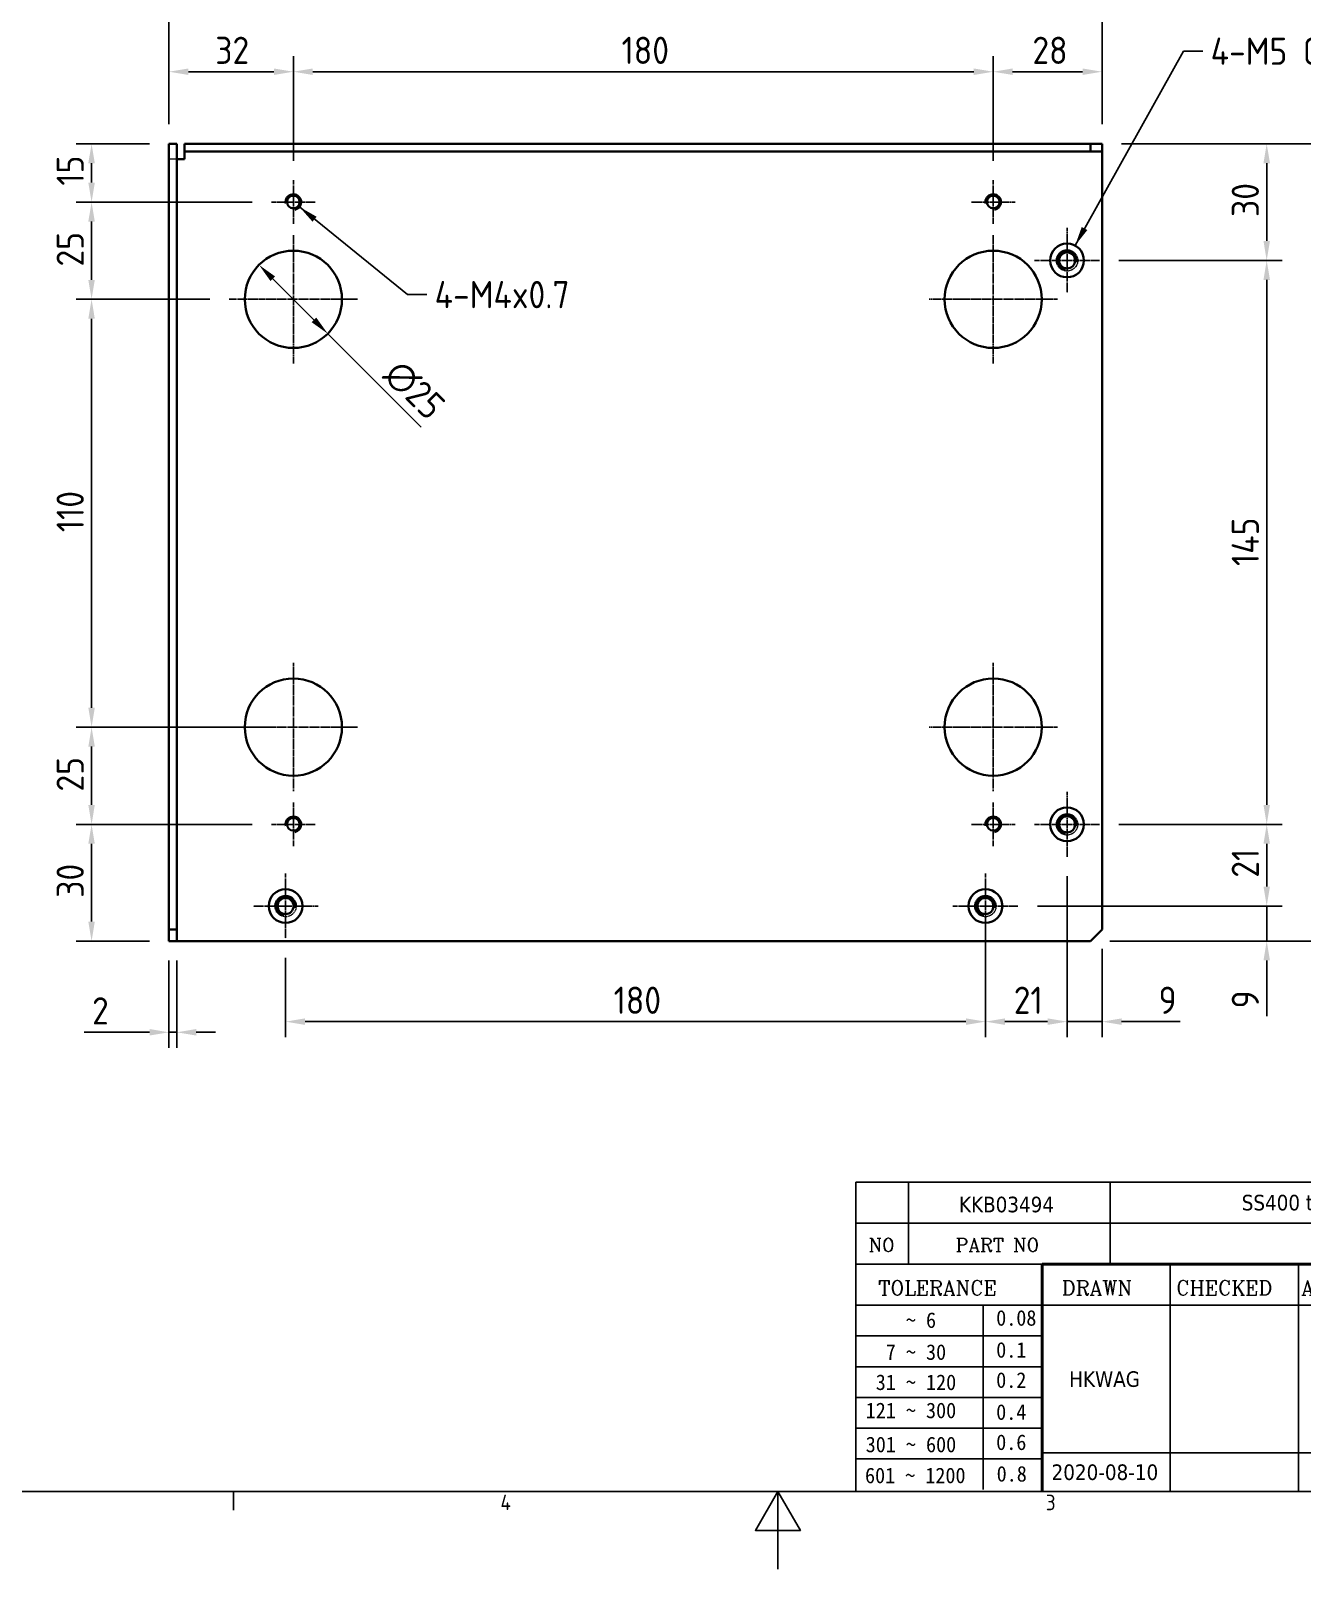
# Model space of a CAD drawing. Header units: millimetres. Extents: x 0 to 840, y 0 to 594.
# Drawn here: x 227.8 to 554.9, y 0 to 395.6 of the extents above; entities that cross this region are included whole.
import ezdxf
from ezdxf.enums import TextEntityAlignment as Align

# ---------------------------------------------------------------- set-up
doc = ezdxf.new("R2010")
doc.units = ezdxf.units.MM
doc.header["$LTSCALE"] = 2
doc.linetypes.add('CHAIN', pattern=[0.7087, 0.4724, -0.0591, 0.1181, -0.0591])
doc.linetypes.add('DASHED', pattern=[0.2067, 0.1654, -0.0413])
doc.layers.get('0').update_dxf_attribs({"color": 3, "lineweight": 25, "true_color": 0x00ff00})
for name, color, linetype, lineweight, true_color in [('가려진 것(ISO)', 2, 'DASHED', 18, 0xffff00), ('가시적인 것(ISO)', 3, 'Continuous', 40, 0x00ff00), ('가시적인 좁은 것(ISO)', 3, 'Continuous', 35, 0x00ff00), ('기호(ISO)', 5, 'Continuous', 25, 0x0000ff), ('제목(ISO)', 5, 'Continuous', 50, 0x0000ff), ('중심 표식(ISO)', 1, 'Continuous', 25, 0xff0000), ('치수(ISO)', 2, 'Continuous', 25, 0xffff00)]:
    doc.layers.add(name, color=color, linetype=linetype, lineweight=lineweight, true_color=true_color)
doc.layers.add('경계(ISO)', color=7, linetype='Continuous', lineweight=25)
doc.styles.add('HAN_291', font='')
doc.styles.add('RC_284', font='ROMANC.shx')
doc.styles.add('RC_287', font='ROMANC.shx')
doc.styles.add('문자 텍스트_PSTEK_POSCO', font='isocp.shx')
doc.styles.add('치수 텍스트_PSTEK_POSCO', font='isocp.shx')
doc.styles.add('텍스트 스타일198', font='tahoma.ttf')
doc.styles.get('HAN_291').set_extended_font_data('GulimChe')
doc.dimstyles.new('치수_PSTEK_POSCO', dxfattribs={"dimscale": 2, "dimtxt": 3.5, "dimasz": 2.5, "dimexe": 2, "dimexo": 2.5, "dimgap": 1, "dimtad": 1, "dimrnd": 1e-08, "dimdsep": 46, "dimtxsty": '치수 텍스트_PSTEK_POSCO', "dimcen": 0.09, "dimdle": 10, "dimclrd": 7, "dimclre": 7, "dimclrt": 2, "dimadec": 1, "dimazin": 2, "dimtfac": 1, "dimtmove": 0, "dimatfit": 3, "dimfxl": 1, "dimtolj": 1, "dimlwd": -1, "dimlwe": -1, "dimarcsym": 0})
doc.dimstyles.new('치수_PSTEK_POSCO$7', dxfattribs={"dimscale": 2, "dimtxt": 3.5, "dimasz": 2.5, "dimexe": 2, "dimexo": 2.5, "dimgap": 1, "dimtad": 1, "dimrnd": 1e-08, "dimdsep": 46, "dimtxsty": '치수 텍스트_PSTEK_POSCO', "dimcen": 0.09, "dimdle": 10, "dimclrd": 7, "dimclre": 7, "dimclrt": 2, "dimadec": 1, "dimazin": 2, "dimtfac": 1, "dimtmove": 0, "dimatfit": 3, "dimfxl": 1, "dimtolj": 1, "dimlwd": -1, "dimlwe": -1, "dimarcsym": 0})

# ---------------------------------------------------------------- blocks, each defined once
blk = doc.blocks.new('경계 Default Border')
at = {"layer": '경계(ISO)'}
blk.add_line((140, 10), (140, 7.6), dxfattribs=at)
at = {"layer": '경계(ISO)', "flags": 128}
for points in [[(10, 10), (10, 287), (410, 287), (410, 10), (10, 10)], [(210, 0), (210, 10), (207.11, 5), (212.89, 5), (210, 10)]]:
    blk.add_lwpolyline(points, dxfattribs=at)
at = {"layer": '경계(ISO)', "color": 2, "true_color": 0xffff00, "char_height": 2, "attachment_point": 7, "style": '문자 텍스트_PSTEK_POSCO'}
for s, insert in [('4', (174.32, 7.6)), ('3', (244.45, 7.58))]:
    blk.add_mtext(s, dxfattribs=dict(at, insert=insert))
blk = doc.blocks.new('제목 블록 PSTEK')
at = {"color": 180, "true_color": 0x3f00ff}
for p, q in [((182.48, 11.79), (182.48, 51.57)), ((182.48, 51.57), (372.48, 51.57)), ((189.27, 51.57), (189.27, 41.01)), ((215.22, 41.01), (215.22, 51.57)), ((182.48, 46.29), (372.48, 46.29)), ((182.48, 41.01), (206.45, 41.01)), ((222.94, 11.79), (222.94, 41.01)), ((239.43, 11.79), (239.43, 41.01)), ((182.48, 35.73), (206.45, 35.73)), ((198.86, 12.03), (198.86, 35.73)), ((206.45, 35.73), (372.48, 35.73)), ((182.48, 31.78), (206.45, 31.78)), ((182.48, 27.83), (206.45, 27.83)), ((182.48, 23.88), (206.45, 23.88)), ((182.48, 19.93), (206.45, 19.93)), ((182.48, 15.98), (206.45, 15.98)), ((206.45, 16.74), (255.92, 16.74)), ((182.48, 11.79), (372.48, 11.79))]:
    blk.add_line(p, q, dxfattribs=at)
at = {"color": 7, "lineweight": 50}
for p, q in [((206.45, 11.79), (206.45, 41.01)), ((206.45, 41.01), (372.48, 41.01))]:
    blk.add_line(p, q, dxfattribs=at)
at = {"layer": '제목(ISO)', "lineweight": 18}
blk.add_line((182.48, 35.73), (182.48, 11.79), dxfattribs=at)
at = {"color": 2, "true_color": 0xffff00}
for s, height, style, p in [('NO', 1.742, 'RC_284', (184.14, 42.62)), ('PART NO', 1.742, 'RC_284', (195.34, 42.62)), (' TOLERANCE', 1.9, 'RC_287', (184.09, 37.01)), ('DRAWN', 1.9, 'RC_287', (208.98, 37.01)), ('CHECKED', 1.9, 'RC_287', (223.69, 37.01)), ('APPROVED', 1.9, 'RC_287', (239.78, 37.01)), ('    ~ 6', 2, 'HAN_291', (183.77, 32.82)), ('0.08', 2, 'HAN_291', (200.55, 33.1)), ('  7 ~ 30', 2, 'HAN_291', (183.77, 28.71)), ('0.1', 2, 'HAN_291', (200.55, 28.99)), (' 31 ~ 120', 2, 'HAN_291', (183.77, 24.83)), ('0.2', 2, 'HAN_291', (200.55, 25.11)), ('121 ~ 300', 2, 'HAN_291', (183.77, 21.21)), ('0.4', 2, 'HAN_291', (200.55, 21)), ('301 ~ 600', 2, 'HAN_291', (183.77, 16.83)), ('0.6', 2, 'HAN_291', (200.55, 17.12)), ('601 ~ 1200', 2, 'HAN_291', (183.68, 12.85)), ('0.8', 2, 'HAN_291', (200.61, 13.06))]:
    blk.add_text(s, height=height, dxfattribs=dict(at, style=style)).set_placement(p)
at = {"layer": '제목(ISO)', "color": 7, "style": '텍스트 스타일198'}
for tag, p in [('부품_번호_001', (195.77, 47.68)), ('설명_001', (232.13, 47.92)), ('재질_001', (291.7, 47.93)), ("3._Q'TY_001", (312.71, 47.92)), ('4._COLOR_001', (319.44, 47.95)), ('질량\\P3;_001', (350.3, 48.16)), ('1._MODEL_NAME_001', (326.77, 37.52)), ('제목_001', (335.53, 32.12)), ('부품_번호_001', (334.43, 26.81)), ('설계자_001', (209.94, 25.23)), ('프로젝트_001', (278.97, 18.44)), ('시트_크기_001', (260.81, 14.84)), ('프로젝트_002', (270.98, 14.98)), ('작성_날짜_001', (207.67, 13.27)), ('프로젝트_003', (280.45, 11.55))]:
    blk.add_attdef(tag, p, '', height=2, dxfattribs=at)
for tag, p in [('점검자', (231.18, 26.23)), ('엔지니어링_승인자', (247.67, 26.23)), ('점검_날짜', (231.18, 14.27)), ('엔지니어링_승인_날짜', (247.67, 14.27))]:
    blk.add_attdef(tag, text='', height=2, dxfattribs=at).set_placement(p, align=Align.MIDDLE_CENTER)
blk = doc.blocks.new('*D22')
at = {"layer": 'Defpoints', "color": 0, "transparency": 16777216}
for p in [(503.38, 385.03), (503.38, 366.52), (475.38, 357.14)]:
    blk.add_point(p, dxfattribs=at)
at = {"layer": '치수(ISO)', "color": 7, "transparency": 16777216}
for p, q in [((475.38, 362.14), (475.38, 389.03)), ((503.38, 371.52), (503.38, 389.03)), ((480.38, 385.03), (498.38, 385.03))]:
    blk.add_line(p, q, dxfattribs=at)
for points in [[(480.38, 385.87), (480.38, 384.2), (475.38, 385.03)], [(498.38, 385.87), (498.38, 384.2), (503.38, 385.03)]]:
    blk.add_solid(points, dxfattribs=at)
at = {"layer": '치수(ISO)', "color": 2, "transparency": 16777216, "insert": (485.46, 390.53), "char_height": 7, "attachment_point": 4, "style": '치수 텍스트_PSTEK_POSCO'}
blk.add_mtext('\\A1;28', dxfattribs=at)
blk = doc.blocks.new('*D23')
at = {"layer": 'Defpoints', "color": 0, "transparency": 16777216}
for p in [(475.38, 385.03), (295.38, 357.14), (475.38, 357.14)]:
    blk.add_point(p, dxfattribs=at)
at = {"layer": '치수(ISO)', "color": 7, "transparency": 16777216}
for p, q in [((295.38, 362.14), (295.38, 389.03)), ((475.38, 362.14), (475.38, 389.03)), ((300.38, 385.03), (470.38, 385.03))]:
    blk.add_line(p, q, dxfattribs=at)
for points in [[(300.38, 385.87), (300.38, 384.2), (295.38, 385.03)], [(470.38, 385.87), (470.38, 384.2), (475.38, 385.03)]]:
    blk.add_solid(points, dxfattribs=at)
at = {"layer": '치수(ISO)', "color": 2, "transparency": 16777216, "insert": (379.79, 390.53), "char_height": 7, "attachment_point": 4, "style": '치수 텍스트_PSTEK_POSCO'}
blk.add_mtext('\\A1;180', dxfattribs=at)
blk = doc.blocks.new('*D24')
at = {"layer": 'Defpoints', "color": 0, "transparency": 16777216}
for p in [(295.38, 385.03), (263.38, 366.52), (295.38, 357.14)]:
    blk.add_point(p, dxfattribs=at)
at = {"layer": '치수(ISO)', "color": 7, "transparency": 16777216}
for p, q in [((263.38, 371.52), (263.38, 389.03)), ((295.38, 362.14), (295.38, 389.03)), ((268.38, 385.03), (290.38, 385.03))]:
    blk.add_line(p, q, dxfattribs=at)
for points in [[(268.38, 385.87), (268.38, 384.2), (263.38, 385.03)], [(290.38, 385.87), (290.38, 384.2), (295.38, 385.03)]]:
    blk.add_solid(points, dxfattribs=at)
at = {"layer": '치수(ISO)', "color": 2, "transparency": 16777216, "insert": (275.3, 390.53), "char_height": 7, "attachment_point": 4, "style": '치수 텍스트_PSTEK_POSCO'}
blk.add_mtext('\\A1;32', dxfattribs=at)
blk = doc.blocks.new('*D25')
at = {"layer": 'Defpoints', "color": 0, "transparency": 16777216}
for p in [(473.38, 170.52), (293.38, 162.17), (473.38, 140.79)]:
    blk.add_point(p, dxfattribs=at)
at = {"layer": '치수(ISO)', "color": 7, "transparency": 16777216}
for p, q in [((473.38, 165.52), (473.38, 136.79)), ((293.38, 157.17), (293.38, 136.79)), ((298.38, 140.79), (468.38, 140.79))]:
    blk.add_line(p, q, dxfattribs=at)
for points in [[(298.38, 141.63), (298.38, 139.96), (293.38, 140.79)], [(468.38, 141.63), (468.38, 139.96), (473.38, 140.79)]]:
    blk.add_solid(points, dxfattribs=at)
at = {"layer": '치수(ISO)', "color": 2, "transparency": 16777216, "insert": (377.75, 146.29), "char_height": 7, "attachment_point": 4, "style": '치수 텍스트_PSTEK_POSCO'}
blk.add_mtext('\\A1;180', dxfattribs=at)
blk = doc.blocks.new('*D26')
at = {"layer": 'Defpoints', "color": 0, "transparency": 16777216}
for p in [(494.38, 183.17), (473.38, 170.52), (494.38, 140.79)]:
    blk.add_point(p, dxfattribs=at)
at = {"layer": '치수(ISO)', "color": 7, "transparency": 16777216}
for p, q in [((494.38, 178.17), (494.38, 136.79)), ((473.38, 165.52), (473.38, 136.79)), ((478.38, 140.79), (489.38, 140.79))]:
    blk.add_line(p, q, dxfattribs=at)
for points in [[(478.38, 141.63), (478.38, 139.96), (473.38, 140.79)], [(489.38, 141.63), (489.38, 139.96), (494.38, 140.79)]]:
    blk.add_solid(points, dxfattribs=at)
at = {"layer": '치수(ISO)', "color": 2, "transparency": 16777216, "insert": (480.66, 146.29), "char_height": 7, "attachment_point": 4, "style": '치수 텍스트_PSTEK_POSCO'}
blk.add_mtext('\\A1;21', dxfattribs=at)
blk = doc.blocks.new('*D27')
at = {"layer": 'Defpoints', "color": 0, "transparency": 16777216}
for p in [(494.38, 183.17), (503.38, 164.52), (503.38, 140.79)]:
    blk.add_point(p, dxfattribs=at)
at = {"layer": '치수(ISO)', "color": 7, "transparency": 16777216}
for p, q in [((494.38, 178.17), (494.38, 136.79)), ((503.38, 159.52), (503.38, 136.79)), ((489.38, 140.79), (484.38, 140.79)), ((494.38, 140.79), (503.38, 140.79)), ((508.38, 140.79), (523.48, 140.79))]:
    blk.add_line(p, q, dxfattribs=at)
for points in [[(489.38, 141.63), (489.38, 139.96), (494.38, 140.79)], [(508.38, 141.63), (508.38, 139.96), (503.38, 140.79)]]:
    blk.add_solid(points, dxfattribs=at)
at = {"layer": '치수(ISO)', "color": 2, "transparency": 16777216, "insert": (517.91, 146.29), "char_height": 7, "attachment_point": 4, "style": '치수 텍스트_PSTEK_POSCO'}
blk.add_mtext('\\A1;9', dxfattribs=at)
blk = doc.blocks.new('*D28')
at = {"layer": 'Defpoints', "color": 0, "transparency": 16777216}
for p in [(243.48, 366.52), (263.38, 366.52), (289.76, 351.52)]:
    blk.add_point(p, dxfattribs=at)
at = {"layer": '치수(ISO)', "color": 7, "transparency": 16777216}
for p, q in [((258.38, 366.52), (239.48, 366.52)), ((243.48, 356.52), (243.48, 361.52)), ((284.76, 351.52), (239.48, 351.52))]:
    blk.add_line(p, q, dxfattribs=at)
for points in [[(242.64, 361.52), (244.31, 361.52), (243.48, 366.52)], [(242.64, 356.52), (244.31, 356.52), (243.48, 351.52)]]:
    blk.add_solid(points, dxfattribs=at)
at = {"layer": '치수(ISO)', "color": 2, "transparency": 16777216, "insert": (237.98, 355.74), "char_height": 7, "attachment_point": 4, "rotation": 90, "style": '치수 텍스트_PSTEK_POSCO'}
blk.add_mtext('\\A1;15', dxfattribs=at)
blk = doc.blocks.new('*D29')
at = {"layer": 'Defpoints', "color": 0, "transparency": 16777216}
for p in [(243.48, 351.52), (289.76, 351.52), (278.88, 326.52)]:
    blk.add_point(p, dxfattribs=at)
at = {"layer": '치수(ISO)', "color": 7, "transparency": 16777216}
for p, q in [((284.76, 351.52), (239.48, 351.52)), ((243.48, 331.52), (243.48, 346.52)), ((273.88, 326.52), (239.48, 326.52))]:
    blk.add_line(p, q, dxfattribs=at)
for points in [[(242.64, 346.52), (244.31, 346.52), (243.48, 351.52)], [(242.64, 331.52), (244.31, 331.52), (243.48, 326.52)]]:
    blk.add_solid(points, dxfattribs=at)
at = {"layer": '치수(ISO)', "color": 2, "transparency": 16777216, "insert": (237.98, 334.95), "char_height": 7, "attachment_point": 4, "rotation": 90, "style": '치수 텍스트_PSTEK_POSCO'}
blk.add_mtext('\\A1;25', dxfattribs=at)
blk = doc.blocks.new('*D30')
at = {"layer": 'Defpoints', "color": 0, "transparency": 16777216}
for p in [(243.48, 326.52), (278.88, 326.52), (295.38, 216.52)]:
    blk.add_point(p, dxfattribs=at)
at = {"layer": '치수(ISO)', "color": 7, "transparency": 16777216}
for p, q in [((273.88, 326.52), (239.48, 326.52)), ((243.48, 221.52), (243.48, 321.52)), ((290.38, 216.52), (239.48, 216.52))]:
    blk.add_line(p, q, dxfattribs=at)
for points in [[(242.64, 321.52), (244.31, 321.52), (243.48, 326.52)], [(242.64, 221.52), (244.31, 221.52), (243.48, 216.52)]]:
    blk.add_solid(points, dxfattribs=at)
at = {"layer": '치수(ISO)', "color": 2, "transparency": 16777216, "insert": (237.98, 266.64), "char_height": 7, "attachment_point": 4, "rotation": 90, "style": '치수 텍스트_PSTEK_POSCO'}
blk.add_mtext('\\A1;110', dxfattribs=at)
blk = doc.blocks.new('*D31')
at = {"layer": 'Defpoints', "color": 0, "transparency": 16777216}
for p in [(243.48, 216.52), (295.38, 216.52), (289.76, 191.52)]:
    blk.add_point(p, dxfattribs=at)
at = {"layer": '치수(ISO)', "color": 7, "transparency": 16777216}
for p, q in [((290.38, 216.52), (239.48, 216.52)), ((243.48, 196.52), (243.48, 211.52)), ((284.76, 191.52), (239.48, 191.52))]:
    blk.add_line(p, q, dxfattribs=at)
for points in [[(242.64, 211.52), (244.31, 211.52), (243.48, 216.52)], [(242.64, 196.52), (244.31, 196.52), (243.48, 191.52)]]:
    blk.add_solid(points, dxfattribs=at)
at = {"layer": '치수(ISO)', "color": 2, "transparency": 16777216, "insert": (237.98, 199.95), "char_height": 7, "attachment_point": 4, "rotation": 90, "style": '치수 텍스트_PSTEK_POSCO'}
blk.add_mtext('\\A1;25', dxfattribs=at)
blk = doc.blocks.new('*D32')
at = {"layer": 'Defpoints', "color": 0, "transparency": 16777216}
for p in [(243.48, 191.52), (289.76, 191.52), (263.38, 161.52)]:
    blk.add_point(p, dxfattribs=at)
at = {"layer": '치수(ISO)', "color": 7, "transparency": 16777216}
for p, q in [((284.76, 191.52), (239.48, 191.52)), ((243.48, 166.52), (243.48, 186.52)), ((258.38, 161.52), (239.48, 161.52))]:
    blk.add_line(p, q, dxfattribs=at)
for points in [[(242.64, 186.52), (244.31, 186.52), (243.48, 191.52)], [(242.64, 166.52), (244.31, 166.52), (243.48, 161.52)]]:
    blk.add_solid(points, dxfattribs=at)
at = {"layer": '치수(ISO)', "color": 2, "transparency": 16777216, "insert": (237.98, 172.65), "char_height": 7, "attachment_point": 4, "rotation": 90, "style": '치수 텍스트_PSTEK_POSCO'}
blk.add_mtext('\\A1;30', dxfattribs=at)
blk = doc.blocks.new('*D33')
at = {"layer": 'Defpoints', "color": 0, "transparency": 16777216}
for p in [(503.38, 366.52), (545.72, 366.52), (502.73, 336.52)]:
    blk.add_point(p, dxfattribs=at)
at = {"layer": '치수(ISO)', "color": 7, "transparency": 16777216}
for p, q in [((508.38, 366.52), (549.72, 366.52)), ((545.72, 341.52), (545.72, 361.52)), ((507.73, 336.52), (549.72, 336.52))]:
    blk.add_line(p, q, dxfattribs=at)
for points in [[(544.89, 361.52), (546.56, 361.52), (545.72, 366.52)], [(544.89, 341.52), (546.56, 341.52), (545.72, 336.52)]]:
    blk.add_solid(points, dxfattribs=at)
at = {"layer": '치수(ISO)', "color": 2, "transparency": 16777216, "insert": (540.22, 347.69), "char_height": 7, "attachment_point": 4, "rotation": 90, "style": '치수 텍스트_PSTEK_POSCO'}
blk.add_mtext('\\A1;30', dxfattribs=at)
blk = doc.blocks.new('*D34')
at = {"layer": 'Defpoints', "color": 0, "transparency": 16777216}
for p in [(502.73, 336.52), (545.72, 336.52), (502.73, 191.52)]:
    blk.add_point(p, dxfattribs=at)
at = {"layer": '치수(ISO)', "color": 7, "transparency": 16777216}
for p, q in [((507.73, 336.52), (549.72, 336.52)), ((545.72, 196.52), (545.72, 331.52)), ((507.73, 191.52), (549.72, 191.52))]:
    blk.add_line(p, q, dxfattribs=at)
for points in [[(544.89, 331.52), (546.56, 331.52), (545.72, 336.52)], [(544.89, 196.52), (546.56, 196.52), (545.72, 191.52)]]:
    blk.add_solid(points, dxfattribs=at)
at = {"layer": '치수(ISO)', "color": 2, "transparency": 16777216, "insert": (540.22, 257.94), "char_height": 7, "attachment_point": 4, "rotation": 90, "style": '치수 텍스트_PSTEK_POSCO'}
blk.add_mtext('\\A1;145', dxfattribs=at)
blk = doc.blocks.new('*D35')
at = {"layer": 'Defpoints', "color": 0, "transparency": 16777216}
for p in [(502.73, 191.52), (545.72, 191.52), (481.73, 170.52)]:
    blk.add_point(p, dxfattribs=at)
at = {"layer": '치수(ISO)', "color": 7, "transparency": 16777216}
for p, q in [((507.73, 191.52), (549.72, 191.52)), ((545.72, 175.52), (545.72, 186.52)), ((486.73, 170.52), (549.72, 170.52))]:
    blk.add_line(p, q, dxfattribs=at)
for points in [[(544.89, 186.52), (546.56, 186.52), (545.72, 191.52)], [(544.89, 175.52), (546.56, 175.52), (545.72, 170.52)]]:
    blk.add_solid(points, dxfattribs=at)
at = {"layer": '치수(ISO)', "color": 2, "transparency": 16777216, "insert": (540.22, 177.8), "char_height": 7, "attachment_point": 4, "rotation": 90, "style": '치수 텍스트_PSTEK_POSCO'}
blk.add_mtext('\\A1;21', dxfattribs=at)
blk = doc.blocks.new('*D36')
at = {"layer": 'Defpoints', "color": 0, "transparency": 16777216}
for p in [(481.73, 170.52), (545.72, 170.52), (500.38, 161.52)]:
    blk.add_point(p, dxfattribs=at)
at = {"layer": '치수(ISO)', "color": 7, "transparency": 16777216}
for p, q in [((545.72, 175.52), (545.72, 180.52)), ((486.73, 170.52), (549.72, 170.52)), ((545.72, 170.52), (545.72, 161.52)), ((505.38, 161.52), (549.72, 161.52)), ((545.72, 156.52), (545.72, 142.2))]:
    blk.add_line(p, q, dxfattribs=at)
for points in [[(544.89, 175.52), (546.56, 175.52), (545.72, 170.52)], [(544.89, 156.52), (546.56, 156.52), (545.72, 161.52)]]:
    blk.add_solid(points, dxfattribs=at)
at = {"layer": '치수(ISO)', "color": 2, "transparency": 16777216, "insert": (540.22, 144.2), "char_height": 7, "attachment_point": 4, "rotation": 90, "style": '치수 텍스트_PSTEK_POSCO'}
blk.add_mtext('\\A1;9', dxfattribs=at)
blk = doc.blocks.new('*D38')
at = {"layer": 'Defpoints', "color": 0, "transparency": 16777216}
for p in [(503.38, 406.52), (263.38, 366.52), (503.38, 366.52)]:
    blk.add_point(p, dxfattribs=at)
at = {"layer": '치수(ISO)', "color": 7, "transparency": 16777216}
for p, q in [((263.38, 371.52), (263.38, 410.52)), ((503.38, 371.52), (503.38, 410.52)), ((268.38, 406.52), (498.38, 406.52))]:
    blk.add_line(p, q, dxfattribs=at)
for points in [[(268.38, 407.35), (268.38, 405.68), (263.38, 406.52)], [(498.38, 407.35), (498.38, 405.68), (503.38, 406.52)]]:
    blk.add_solid(points, dxfattribs=at)
at = {"layer": '치수(ISO)', "color": 2, "transparency": 16777216, "insert": (376.64, 412.02), "char_height": 7, "attachment_point": 4, "style": '치수 텍스트_PSTEK_POSCO'}
blk.add_mtext('\\A1;240', dxfattribs=at)
blk = doc.blocks.new('*D39')
at = {"layer": 'Defpoints', "color": 0, "transparency": 16777216}
for p in [(263.38, 161.52), (265.38, 161.52), (265.38, 138.05)]:
    blk.add_point(p, dxfattribs=at)
at = {"layer": '치수(ISO)', "color": 7, "transparency": 16777216}
for p, q in [((263.38, 156.52), (263.38, 134.05)), ((265.38, 156.52), (265.38, 134.05)), ((258.38, 138.05), (241.6, 138.05)), ((265.38, 138.05), (263.38, 138.05)), ((270.38, 138.05), (275.38, 138.05))]:
    blk.add_line(p, q, dxfattribs=at)
for points in [[(258.38, 138.89), (258.38, 137.22), (263.38, 138.05)], [(270.38, 138.89), (270.38, 137.22), (265.38, 138.05)]]:
    blk.add_solid(points, dxfattribs=at)
at = {"layer": '치수(ISO)', "color": 2, "transparency": 16777216, "insert": (243.6, 143.56), "char_height": 7, "attachment_point": 4, "style": '치수 텍스트_PSTEK_POSCO'}
blk.add_mtext('\\A1;2', dxfattribs=at)
blk = doc.blocks.new('*D40')
at = {"layer": 'Defpoints', "color": 0, "transparency": 16777216}
for p in [(503.38, 366.52), (569.28, 366.52), (500.38, 161.52)]:
    blk.add_point(p, dxfattribs=at)
at = {"layer": '치수(ISO)', "color": 7, "transparency": 16777216}
for p, q in [((508.38, 366.52), (573.28, 366.52)), ((569.28, 166.52), (569.28, 361.52)), ((505.38, 161.52), (573.28, 161.52))]:
    blk.add_line(p, q, dxfattribs=at)
for points in [[(568.44, 361.52), (570.11, 361.52), (569.28, 366.52)], [(568.44, 166.52), (570.11, 166.52), (569.28, 161.52)]]:
    blk.add_solid(points, dxfattribs=at)
at = {"layer": '치수(ISO)', "color": 2, "transparency": 16777216, "insert": (563.78, 257.48), "char_height": 7, "attachment_point": 4, "rotation": 90, "style": '치수 텍스트_PSTEK_POSCO'}
blk.add_mtext('\\A1;205', dxfattribs=at)
blk = doc.blocks.new('*D41')
at = {"layer": 'Defpoints', "color": 0, "transparency": 16777216}
for p in [(286.54, 335.36), (304.22, 317.68)]:
    blk.add_point(p, dxfattribs=at)
at = {"layer": '치수(ISO)', "color": 7, "transparency": 16777216}
for p, q in [((290.07, 331.82), (300.68, 321.21)), ((304.22, 317.68), (328.26, 293.63))]:
    blk.add_line(p, q, dxfattribs=at)
for points in [[(290.66, 332.41), (289.48, 331.23), (286.54, 335.36)], [(301.27, 321.8), (300.09, 320.63), (304.22, 317.68)]]:
    blk.add_solid(points, dxfattribs=at)
at = {"layer": '치수(ISO)', "color": 2, "transparency": 16777216, "insert": (320.64, 309.04), "char_height": 7, "attachment_point": 4, "rotation": 315, "style": '치수 텍스트_PSTEK_POSCO'}
blk.add_mtext('\\A1;∅25', dxfattribs=at)

msp = doc.modelspace()

# ---------------------------------------------------------------- linework, layer by layer
at = {"layer": '가려진 것(ISO)'}
msp.add_line((265.377, 362.518), (263.377, 362.518), dxfattribs=at)
for centre in [(494.377, 336.518), (494.377, 191.518), (293.377, 170.518), (473.377, 170.518)]:
    msp.add_circle(centre, 2.75, dxfattribs=at)
at = {"layer": '가시적인 것(ISO)'}
for p, q in [((265.377, 366.518), (263.377, 366.518)), ((263.377, 366.518), (263.377, 164.518)), ((265.377, 366.518), (265.377, 164.518)), ((267.377, 364.518), (267.377, 366.518)), ((500.377, 366.518), (267.377, 366.518)), ((500.377, 364.518), (267.377, 364.518)), ((267.377, 364.518), (267.377, 362.518)), ((503.377, 366.518), (500.377, 366.518)), ((500.377, 366.518), (500.377, 364.518)), ((500.377, 364.518), (503.377, 364.518)), ((503.377, 364.518), (503.377, 366.518)), ((503.377, 364.518), (503.377, 362.518)), ((267.377, 362.518), (265.377, 362.518)), ((503.377, 362.518), (503.377, 164.518)), ((263.377, 164.518), (263.377, 161.518)), ((265.377, 164.518), (263.377, 164.518)), ((265.377, 161.518), (265.377, 164.518)), ((503.377, 164.518), (500.377, 161.518)), ((263.377, 161.518), (265.377, 161.518)), ((265.377, 161.518), (267.377, 161.518)), ((500.377, 161.518), (267.377, 161.518))]:
    msp.add_line(p, q, dxfattribs=at)
for centre, radius in [((295.377, 351.518), 1.621), ((475.377, 351.518), 1.621), ((494.377, 336.518), 4.35), ((295.377, 326.518), 12.5), ((475.377, 326.518), 12.5), ((494.377, 336.518), 2.067), ((295.377, 216.518), 12.5), ((475.377, 216.518), 12.5), ((494.377, 191.518), 4.35), ((295.377, 191.518), 1.621), ((475.377, 191.518), 1.621), ((494.377, 191.518), 2.067), ((293.377, 170.518), 4.35), ((473.377, 170.518), 4.35), ((293.377, 170.518), 2.067), ((473.377, 170.518), 2.067)]:
    msp.add_circle(centre, radius, dxfattribs=at)
at = {"layer": '가시적인 좁은 것(ISO)'}
for centre, radius, start, end in [((295.377, 351.518), 2, 280, 190), ((475.377, 351.518), 2, 280, 190), ((494.377, 336.518), 2.5, 350, 260), ((494.377, 191.518), 2.5, 350, 260), ((295.377, 191.518), 2, 280, 190), ((475.377, 191.518), 2, 280, 190), ((293.377, 170.518), 2.5, 350, 260), ((473.377, 170.518), 2.5, 350, 260)]:
    msp.add_arc(centre, radius, start, end, dxfattribs=at)
at = {"layer": '중심 표식(ISO)', "linetype": 'CHAIN'}
for p, q in [((295.377, 357.139), (295.377, 345.897)), ((475.377, 357.139), (475.377, 345.897)), ((300.998, 351.518), (289.756, 351.518)), ((480.998, 351.518), (469.756, 351.518)), ((494.377, 344.868), (494.377, 328.168)), ((295.377, 343.018), (295.377, 310.018)), ((475.377, 343.018), (475.377, 310.018)), ((502.727, 336.518), (486.027, 336.518)), ((311.877, 326.518), (278.877, 326.518)), ((491.877, 326.518), (458.877, 326.518)), ((295.377, 233.018), (295.377, 200.018)), ((475.377, 233.018), (475.377, 200.018)), ((311.877, 216.518), (278.877, 216.518)), ((491.877, 216.518), (458.877, 216.518)), ((494.377, 199.868), (494.377, 183.168)), ((295.377, 197.139), (295.377, 185.897)), ((475.377, 197.139), (475.377, 185.897)), ((300.998, 191.518), (289.756, 191.518)), ((480.998, 191.518), (469.756, 191.518)), ((502.727, 191.518), (486.027, 191.518)), ((293.377, 178.868), (293.377, 162.168)), ((473.377, 178.868), (473.377, 162.168)), ((301.727, 170.518), (285.027, 170.518)), ((481.727, 170.518), (465.027, 170.518))]:
    msp.add_line(p, q, dxfattribs=at)

# ---------------------------------------------------------------- block references
at = {"xscale": 2, "yscale": 2, "zscale": 2}
msp.add_blockref('경계 Default Border', (0, 0), dxfattribs=at)
ref = msp.add_blockref('제목 블록 PSTEK', (75.048, -3.582), dxfattribs=dict(xscale=2, yscale=2, zscale=2))
ref.add_attrib('설계자_001', 'HKWAG', (494.928, 46.887), dxfattribs={"layer": '제목(ISO)', "color": 7, "height": 4, "style": '텍스트 스타일198'})
ref.add_attrib('작성_날짜_001', '2020-08-10', (490.393, 22.95), dxfattribs={"layer": '제목(ISO)', "color": 7, "height": 4, "style": '텍스트 스타일198'})
ref.add_attrib('설명_001', 'SS400 t=2.0*15*240*205', (539.301, 92.263), dxfattribs={"layer": '제목(ISO)', "color": 7, "height": 4, "style": '텍스트 스타일198'})
ref.add_attrib('부품_번호_001', 'KKB03494', (466.586, 91.778), dxfattribs={"layer": '제목(ISO)', "color": 7, "height": 4, "style": '텍스트 스타일198'})

# ---------------------------------------------------------------- texts
at = {"layer": '기호(ISO)', "color": 2, "true_color": 0xffff00, "insert": (531.308, 390.307), "char_height": 7, "width": 94.91299, "attachment_point": 4, "style": '치수 텍스트_PSTEK_POSCO'}
msp.add_mtext('{\\fISOCP|b0|i0;\\H7.0000;4-M5 CLINCHING NUT}', dxfattribs=at)
at = {"layer": '기호(ISO)', "color": 2, "true_color": 0xffff00, "insert": (331.713, 327.725), "char_height": 7, "width": 44.00422, "attachment_point": 4, "line_spacing_factor": 0.6125, "style": '치수 텍스트_PSTEK_POSCO'}
msp.add_mtext('{4-M4x0.7}', dxfattribs=at)

# ---------------------------------------------------------------- dimensions: what is measured, and where the dimension line sits
at = {"layer": '치수(ISO)', "color": 7}
dim = msp.add_linear_dim(base=(503.377, 406.518), p1=(263.377, 366.518), p2=(503.377, 366.518), dimstyle='치수_PSTEK_POSCO', override={"dimdec": 2, "dimtp": 0, "dimtm": 0, "dimtdec": 2, "dimtofl": 0, "dimatfit": 1}, dxfattribs=at)
dim.commit()
dim.dimension.update_dxf_attribs({"geometry": '*D38', "text_midpoint": (383.377, 406.518), "dimtype": 160})
for base, p1, p2, angle, override, picture, middle in [((295.377, 385.032), (263.377, 366.518), (295.377, 357.139), 180, {"dimdec": 2, "dimtp": 0, "dimtm": 0, "dimtdec": 2, "dimtofl": 0, "dimatfit": 1}, '*D24', (279.357, 385.032)), ((475.377, 385.032), (295.377, 357.139), (475.377, 357.139), 180, {"dimdec": 2, "dimtp": 0, "dimtm": 0, "dimtdec": 2, "dimtofl": 0, "dimatfit": 1}, '*D23', (385.397, 385.032)), ((503.377, 385.032), (475.377, 357.139), (503.377, 366.518), 180, {"dimdec": 2, "dimtp": 0, "dimtm": 0, "dimtdec": 2, "dimtofl": 0, "dimatfit": 1}, '*D22', (489.397, 385.032)), ((243.477, 366.518), (289.756, 351.518), (263.377, 366.518), 90, {"dimdec": 2, "dimtp": 0, "dimtm": 0, "dimtdec": 2, "dimtofl": 0, "dimatfit": 1}, '*D28', (243.477, 359.038)), ((569.277, 366.518), (500.377, 161.518), (503.377, 366.518), 90, {"dimdec": 2, "dimtp": 0, "dimtm": 0, "dimtdec": 2, "dimtofl": 0, "dimatfit": 1}, '*D40', (569.277, 264.018)), ((545.724, 366.518), (502.727, 336.518), (503.377, 366.518), 90, {"dimdec": 2, "dimtp": 0, "dimtm": 0, "dimtdec": 2, "dimtofl": 0, "dimatfit": 1}, '*D33', (545.724, 351.538)), ((243.477, 351.518), (278.877, 326.518), (289.756, 351.518), 90, {"dimdec": 2, "dimtp": 0, "dimtm": 0, "dimtdec": 2, "dimtofl": 0, "dimatfit": 1}, '*D29', (243.477, 339.038)), ((545.724, 336.518), (502.727, 191.518), (502.727, 336.518), 90, {"dimdec": 2, "dimtp": 0, "dimtm": 0, "dimtdec": 2, "dimtofl": 0, "dimatfit": 1}, '*D34', (545.724, 264.038)), ((243.477, 326.518), (295.377, 216.518), (278.877, 326.518), 90, {"dimdec": 2, "dimtp": 0, "dimtm": 0, "dimtdec": 2, "dimtofl": 0, "dimatfit": 1}, '*D30', (243.477, 271.538)), ((243.477, 216.518), (289.756, 191.518), (295.377, 216.518), 90, {"dimdec": 2, "dimtp": 0, "dimtm": 0, "dimtdec": 2, "dimtofl": 0, "dimatfit": 1}, '*D31', (243.477, 204.038)), ((243.477, 191.518), (263.377, 161.518), (289.756, 191.518), 90, {"dimdec": 2, "dimtp": 0, "dimtm": 0, "dimtdec": 2, "dimtofl": 0, "dimatfit": 1}, '*D32', (243.477, 176.498)), ((545.724, 191.518), (481.727, 170.518), (502.727, 191.518), 90, {"dimdec": 2, "dimtp": 0, "dimtm": 0, "dimtdec": 2, "dimtofl": 0, "dimatfit": 1}, '*D35', (545.724, 181.038)), ((494.377, 140.792), (473.377, 170.518), (494.377, 183.168), 180, {"dimdec": 2, "dimtp": 0, "dimtm": 0, "dimtdec": 2, "dimtofl": 0, "dimatfit": 1}, '*D26', (483.897, 140.792)), ((503.377, 140.792), (494.377, 183.168), (503.377, 164.518), 180, {"dimdec": 2, "dimtp": 0, "dimtm": 0, "dimtdec": 2, "dimtofl": 1, "dimatfit": 1}, '*D27', (519.695, 140.792)), ((545.724, 170.518), (500.377, 161.518), (481.727, 170.518), 90, {"dimdec": 2, "dimtp": 0, "dimtm": 0, "dimtdec": 2, "dimtofl": 1, "dimatfit": 1}, '*D36', (545.724, 145.981)), ((473.377, 140.792), (293.377, 162.168), (473.377, 170.518), 180, {"dimdec": 2, "dimtp": 0, "dimtm": 0, "dimtdec": 2, "dimtofl": 0, "dimatfit": 1}, '*D25', (383.357, 140.792)), ((265.377, 138.054), (263.377, 161.518), (265.377, 161.518), 180, {"dimdec": 2, "dimtp": 0, "dimtm": 0, "dimtdec": 2, "dimtofl": 1, "dimatfit": 1}, '*D39', (245.297, 138.054))]:
    dim = msp.add_linear_dim(base=base, p1=p1, p2=p2, angle=angle, dimstyle='치수_PSTEK_POSCO', override=override, dxfattribs=at)
    dim.commit()
    dim.dimension.update_dxf_attribs({"geometry": picture, "text_midpoint": middle, "dimtype": 160})
dim = msp.add_diameter_dim_2p(p1=(286.538, 335.357), p2=(304.216, 317.679), dimstyle='치수_PSTEK_POSCO', override={"dimdec": 2, "dimlfac": 1, "dimtp": 0, "dimtm": 0, "dimtdec": 2, "dimatfit": 2}, dxfattribs=at)
dim.commit()
dim.dimension.update_dxf_attribs({"geometry": '*D41', "text_midpoint": (321.798, 300.097), "dimtype": 163})

# ---------------------------------------------------------------- leaders
at = {"layer": '기호(ISO)', "color": 7, "annotation_type": 0, "has_hookline": 1, "hookline_direction": 0}
for points, text_width in [([(496.434, 340.351), (524.308, 390.307), (529.308, 390.307)], 92.667), ([(296.94, 350.271), (324.713, 327.725), (329.713, 327.725)], 37.1)]:
    msp.add_leader(points, dimstyle='치수_PSTEK_POSCO$7', override={"dimtad": 0}, dxfattribs=dict(at, text_width=text_width))

doc.saveas('drawing.dxf')
